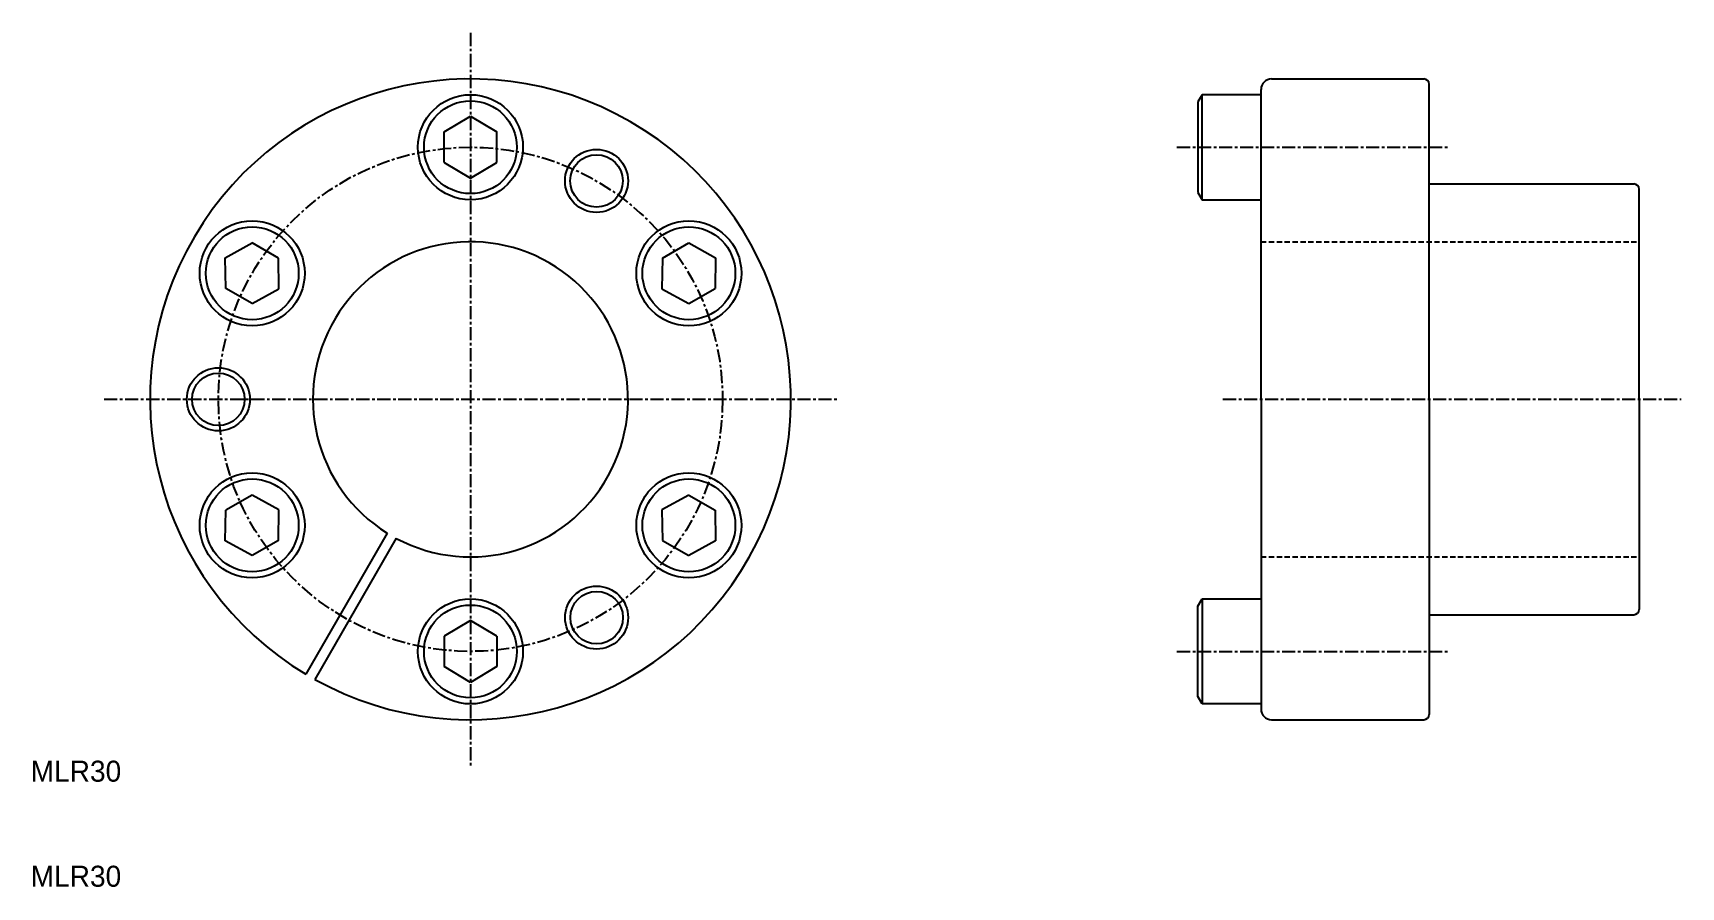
# Model space of a CAD drawing. Extents: x 10 to 167, y 10 to 91.
import ezdxf

# ---------------------------------------------------------------- set-up
doc = ezdxf.new("R2010")
doc.units = 0
doc.linetypes.add('CENTER', pattern=[2, 1.25, -0.25, 0.25, -0.25])
doc.linetypes.add('DASHED', pattern=[0.75, 0.5, -0.25])
doc.layers.get('0').update_dxf_attribs({"linetype": 'CONTINUOUS'})
doc.layers.add('CENTER', color=1, linetype='CENTER')

msp = doc.modelspace()

# ---------------------------------------------------------------- linework, layer by layer
at = {"color": 7, "linetype": 'CONTINUOUS'}
for p, q in [((128.13, 86.9), (142.63, 86.9)), ((143.13, 56.4), (143.13, 86.4)), ((121.53, 85.4), (121.13, 84.71)), ((127.13, 85.4), (121.53, 85.4)), ((121.53, 75.4), (121.53, 85.4)), ((127.13, 56.4), (127.13, 85.9)), ((127.13, 75.4), (127.13, 85.4)), ((121.13, 84.71), (121.13, 76.1)), ((143.13, 76.9), (162.63, 76.9)), ((121.13, 76.1), (121.53, 75.4)), ((121.53, 75.4), (127.13, 75.4)), ((163.13, 56.4), (163.13, 76.4)), ((127.13, 56.4), (127.13, 26.9)), ((143.13, 56.4), (143.13, 26.4)), ((163.13, 56.4), (163.13, 36.4)), ((43.94, 43.67), (36.19, 30.24)), ((44.81, 43.17), (37.06, 29.74)), ((121.13, 36.71), (121.53, 37.4)), ((121.13, 28.1), (121.13, 36.71)), ((121.53, 37.4), (127.13, 37.4)), ((121.53, 37.4), (121.53, 27.4)), ((127.13, 37.4), (127.13, 27.4)), ((143.13, 35.9), (162.63, 35.9)), ((121.53, 27.4), (121.13, 28.1)), ((127.13, 27.4), (121.53, 27.4)), ((128.13, 25.9), (142.63, 25.9))]:
    msp.add_line(p, q, dxfattribs=at)
at = {"color": 0}
for p, q in [((49.37, 81.85), (51.87, 83.35)), ((51.87, 83.35), (54.37, 81.85)), ((49.37, 78.96), (49.37, 81.85)), ((54.37, 78.96), (54.37, 81.85)), ((49.37, 78.96), (51.87, 77.45)), ((51.87, 77.45), (54.37, 78.96)), ((28.53, 69.88), (31.09, 71.29)), ((33.59, 69.85), (31.09, 71.29)), ((70.16, 69.85), (72.66, 71.29)), ((72.66, 71.29), (75.21, 69.88)), ((28.59, 66.96), (28.53, 69.88)), ((33.64, 66.93), (33.59, 69.85)), ((70.16, 69.85), (70.1, 66.93)), ((75.21, 69.88), (75.16, 66.96)), ((31.09, 65.52), (28.59, 66.96)), ((31.09, 65.52), (33.64, 66.93)), ((70.1, 66.93), (72.66, 65.52)), ((72.66, 65.52), (75.16, 66.96)), ((31.09, 47.29), (28.59, 45.85)), ((33.64, 45.88), (31.09, 47.29)), ((72.66, 47.29), (70.1, 45.88)), ((72.66, 47.29), (75.16, 45.85)), ((28.53, 42.93), (28.59, 45.85)), ((33.59, 42.96), (33.64, 45.88)), ((70.1, 45.88), (70.16, 42.96)), ((75.16, 45.85), (75.21, 42.93)), ((31.09, 41.52), (28.53, 42.93)), ((33.59, 42.96), (31.09, 41.52)), ((70.16, 42.96), (72.66, 41.52)), ((75.21, 42.93), (72.66, 41.52)), ((51.87, 35.35), (49.37, 33.85)), ((54.37, 33.85), (51.87, 35.35)), ((49.37, 33.85), (49.37, 30.96)), ((54.37, 33.85), (54.37, 30.96)), ((51.87, 29.45), (49.37, 30.96)), ((54.37, 30.96), (51.87, 29.45))]:
    msp.add_line(p, q, dxfattribs=at)
at = {"color": 3, "linetype": 'DASHED'}
for p, q in [((127.13, 71.4), (163.13, 71.4)), ((127.13, 41.4), (163.13, 41.4))]:
    msp.add_line(p, q, dxfattribs=at)
at = {"color": 0}
for centre, radius in [((51.87, 80.4), 5), ((51.87, 80.4), 4.42), ((31.09, 68.4), 5), ((31.09, 68.4), 4.42), ((72.66, 68.4), 5), ((72.66, 68.4), 4.42), ((31.09, 44.4), 5), ((31.09, 44.4), 4.42), ((72.66, 44.4), 5), ((72.66, 44.4), 4.42), ((51.87, 32.4), 5), ((51.87, 32.4), 4.42)]:
    msp.add_circle(centre, radius, dxfattribs=at)
at = {"color": 3, "linetype": 'CONTINUOUS'}
for centre in [(63.87, 77.19), (27.87, 56.4), (63.88, 35.62)]:
    msp.add_circle(centre, 3, dxfattribs=at)
at = {"color": 7, "linetype": 'CONTINUOUS'}
for centre in [(63.87, 77.19), (27.87, 56.4), (63.88, 35.62)]:
    msp.add_circle(centre, 2.5, dxfattribs=at)
for centre, radius, start, end in [((51.87, 56.4), 30.5, 240.9393, 239.0607), ((128.13, 85.9), 1, 90, 180), ((142.63, 86.4), 0.5, 360, 90), ((162.63, 76.4), 0.5, 0, 90), ((51.87, 56.4), 15, 241.9102, 238.0898), ((162.63, 36.4), 0.5, 270, 360), ((128.13, 26.9), 1, 180, 270), ((142.63, 26.4), 0.5, 270, 0)]:
    msp.add_arc(centre, radius, start, end, dxfattribs=at)
at = {"layer": 'CENTER', "color": 1, "linetype": 'CENTER'}
for p, q in [((51.87, 91.28), (51.87, 21.53)), ((119.13, 80.4), (145.13, 80.4)), ((17, 56.4), (86.74, 56.4)), ((123.51, 56.4), (167.12, 56.4)), ((119.13, 32.4), (145.13, 32.4))]:
    msp.add_line(p, q, dxfattribs=at)
msp.add_circle((51.87, 56.4), 24, dxfattribs=at)

# ---------------------------------------------------------------- texts
at = {"color": 7, "linetype": 'CONTINUOUS'}
for p in [(10, 20), (10, 10)]:
    msp.add_text('MLR30', height=2, dxfattribs=at).set_placement(p)

doc.saveas('drawing.dxf')
